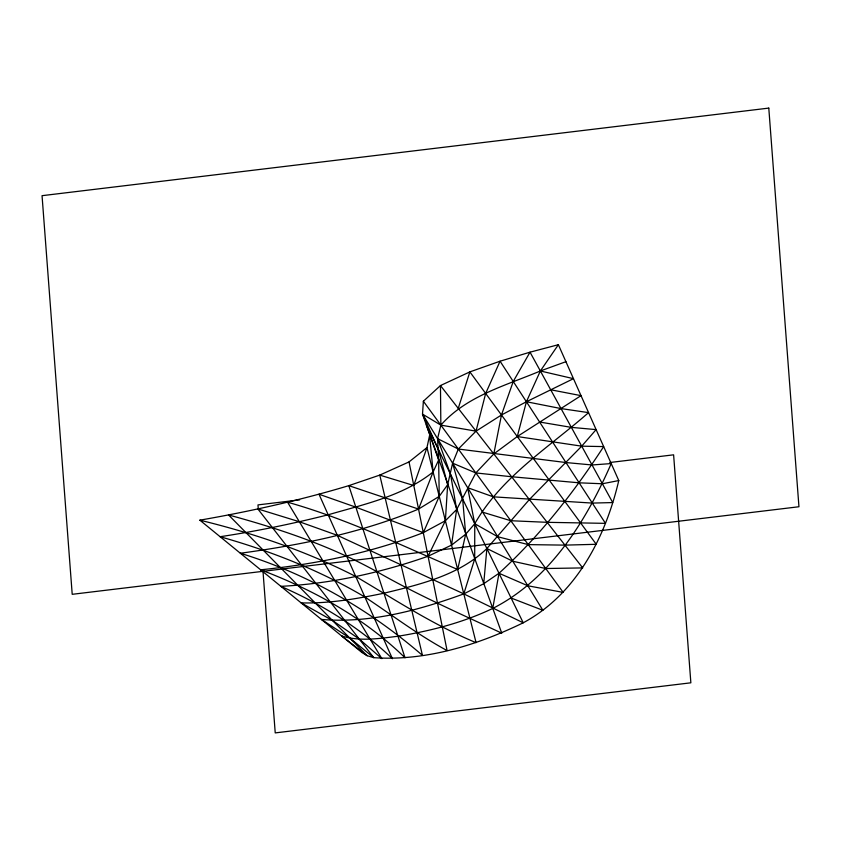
<?xml version="1.0" encoding="UTF-8"?>
<svg xmlns="http://www.w3.org/2000/svg" width="841" height="841" viewBox="0 0 841 841"><rect width="100%" height="100%" fill="white"/><g stroke="black" fill="none" stroke-linecap="round" stroke-linejoin="round"><path stroke-width="1.26" d="M493.804 453.94L501.467 414.991L513.241 381.478L530.019 352.179L612.721 502.571L592.306 503.086L493.299 496.831L467.659 487.696L474.755 523.743L474.702 558.971L463.801 593.893C418.587 610.335 369.945 623.57 321.409 619.428L349.856 638.13L373.772 657.662C425.346 661.299 477.278 645.163 523.228 622.792C576.243 594.324 605.541 537.199 618.766 480.558L558.371 344.705L530.019 352.179L500.059 361.21L469.867 371.89L440.463 385.556L423.37 401.241L422.518 414.129L438.624 460.038L439.244 496.358L423.296 532.658C371.249 552.779 316.069 564.269 260.626 569.799C313.64 589.835 364.227 617.988 405.015 657.757L348.815 485.646C299.964 500.332 250.082 511.412 199.853 520.169L361.924 652.521L367.191 655.728L373.772 657.662L257.851 508.942L299.354 521.746L337.357 535.339L463.801 593.893L523.228 622.792L426.292 424.705L501.762 633.178C459.764 613.467 417.189 594.85 376.915 571.701C330.481 545.798 279.685 528.852 228.552 514.944L367.191 655.728L341.667 635.975C359.937 641.662 379.417 638.54 397.993 636.238C430.56 630.981 462.865 622.697 492.742 608.442C550.224 579.197 586.166 520.957 611.218 463.57L592.043 464.968L565.951 462.55L458.334 449.031L437.572 438.645L440.852 425.136L440.463 385.556L582.718 567.917L545.746 568.516L512.8 561.252L486.876 548.511C459.186 575.297 420.248 584.411 383.938 593.22C356.721 598.834 329.041 603.67 301.141 602.881L332.531 620.532L359.286 639.076L381.867 658.64L287.559 502.193C346.408 518.75 401.641 545.473 457.662 569.504L465.683 534.235L462.645 498.986L452.616 463.17L458.334 449.031L476.027 431.149L501.467 414.991L526.413 401.746L573.467 378.671L540.364 370.976C505.767 385.535 466.429 396.006 440.852 425.136L422.518 414.129L438.403 449.462L447.643 484.763L445.383 520.737L428.058 556.237C380.721 572.879 331.06 583.717 280.883 586.345C321.661 604.28 360.158 627.775 392.411 658.703L319.002 494.224L355.838 507.165L423.296 532.658L445.383 520.737L456.663 509.499L475.817 472.936L493.804 453.94L517.268 436.542L581.015 395.648L550.697 389.772M463.801 593.893L483.722 583.707L486.876 548.511L529.367 499.533L581.709 446.172L596.111 429.614L571.375 427.375L539.596 422.014M428.058 556.237L451.522 545.126L456.663 509.499L450.524 474.229L437.572 438.645L438.624 460.038L433.104 471.969L418.545 509.078C361.861 532.805 301.036 544.979 240.368 553.252C307.68 573.856 369.325 609.441 422.455 655.381L379.764 475.102L409.031 461.919L426.965 447.58L429.604 435.302L433.104 471.969C403.06 496.001 364.353 504.253 328.179 514.787C292.521 523.775 256.473 531.239 220.111 536.716C270.56 550.981 319.717 570.209 364.878 597.026C392.127 615.128 418.24 634.955 447.076 650.566L409.031 461.919M492.742 608.442L498.997 573.268C539.407 536.295 573.888 492.511 603.659 446.592L581.709 446.172L517.268 436.542L526.413 401.746L540.364 370.976L558.371 344.705M458.24 408.358L469.867 371.89L596.269 544.295L564.942 545.126L528.264 544.621L497.756 536.737L474.755 523.743L465.683 534.235L451.522 545.126M474.755 523.743C501.635 476.521 548.731 447.622 588.563 412.626L561.031 408.579L526.413 401.746M483.722 583.707L498.997 573.268L527.843 585.778L563.228 592.421L423.37 401.241M540.364 370.976L565.919 361.683M618.766 480.558L602.387 483.764L579.134 482.818L511.591 476.742L475.817 472.936L452.616 463.17L447.643 484.763L439.244 496.358L418.545 509.078L348.815 485.646L379.764 475.102L413.783 485.499L426.965 447.58L476.08 642.661C433.588 625.073 395.133 599.78 355.701 576.463C306.355 551.191 253.656 533.236 199.853 520.169M299.669 499.88L257.977 504.905L258.271 508.837M609.767 462.518L673.609 454.823L690.86 682.808L275.228 732.9L263.033 571.733M440.852 425.136L476.027 431.149L485.667 393.441L500.059 361.21L605.488 523.354L547.155 522.324L510.781 520.726L482.702 512.211M511.107 598.025L542.887 610.303L422.518 414.129M768.79 108.1L42.05 195.68L72.21 594.314L798.95 506.745L768.79 108.1"/></g></svg>
